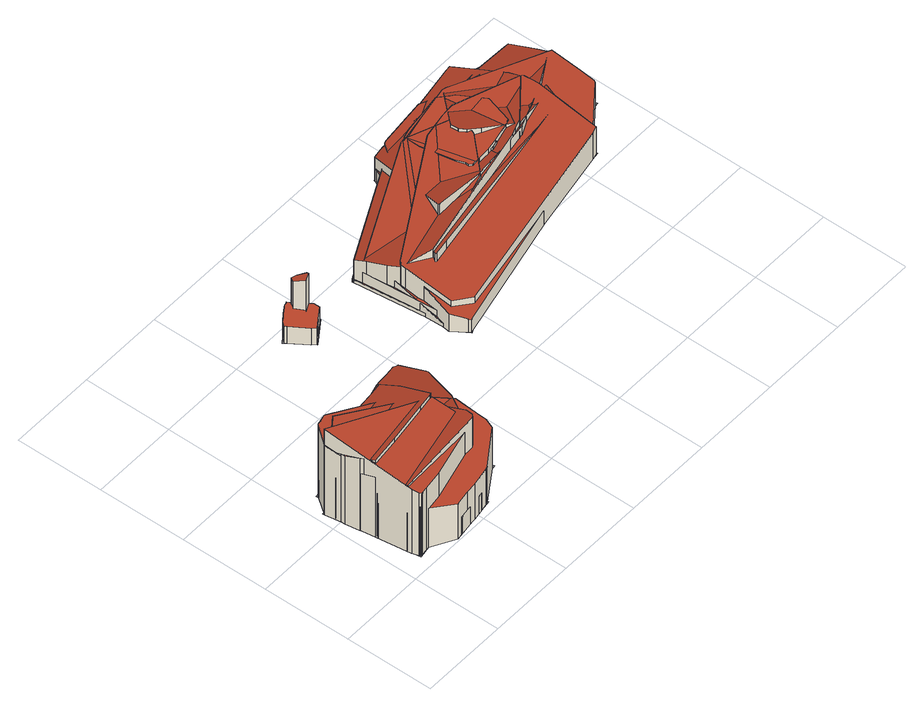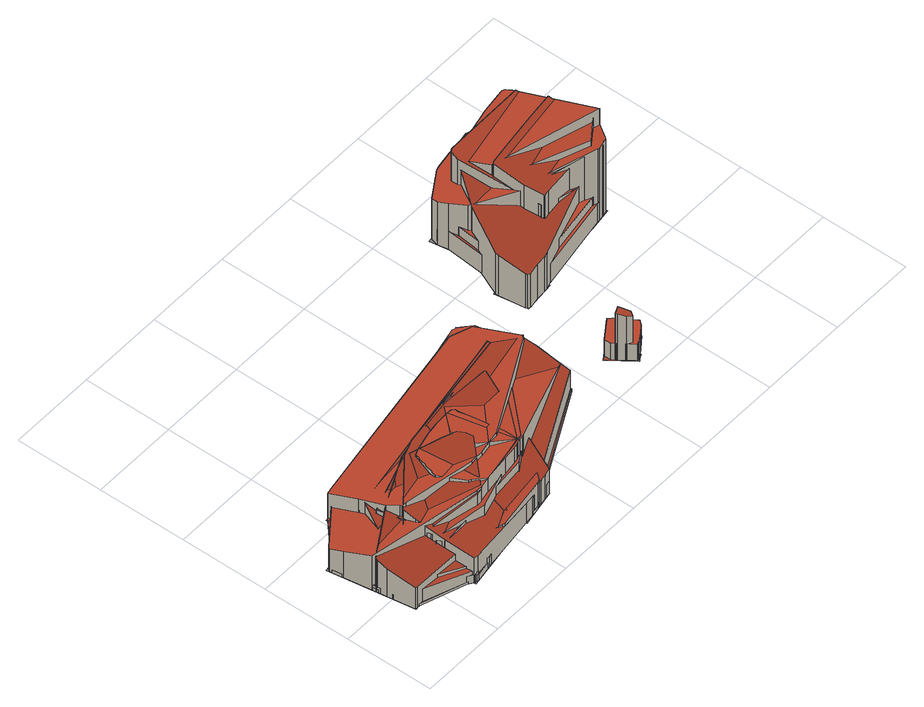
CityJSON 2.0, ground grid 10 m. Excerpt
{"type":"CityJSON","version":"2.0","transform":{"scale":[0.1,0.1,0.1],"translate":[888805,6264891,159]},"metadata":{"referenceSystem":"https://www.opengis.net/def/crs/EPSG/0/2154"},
"CityObjects":{
"building1":{"type":"Building","attributes":{"class":"Building"},"children":["building1-1"]},
"building1-1":{"type":"BuildingPart","parents":["building1"],"geometry":[{"type":"MultiSurface","lod":"2.2","boundaries":[[[0,1,2,3,4,5,6,7,8,9,10,11,12,13,14,15,16]],[[17,18,1,0]],[[18,19,2,1]],[[19,20,3,2]],[[20,21,4,3]],[[21,22,5,4]],[[22,23,6,5]],[[23,24,7,6]],[[24,25,8,7]],[[25,26,9,8]],[[26,27,10,9]],[[27,28,11,10]],[[28,29,12,11]],[[29,30,13,12]],[[30,31,14,13]],[[31,32,15,14]],[[32,33,16,15]],[[33,17,0,16]],[[34,35,36,37,38,39,40,41,42,43,44]],[[45,46,35,34]],[[46,47,36,35]],[[47,48,37,36]],[[48,49,38,37]],[[49,50,39,38]],[[50,51,40,39]],[[51,52,41,40]],[[52,53,42,41]],[[53,54,43,42]],[[54,55,44,43]],[[55,45,34,44]],[[56,57,58,59,60,61,62,63,64,65,66,67,68,69]],[[70,71,57,56]],[[71,72,58,57]],[[72,73,59,58]],[[73,74,60,59]],[[74,75,61,60]],[[75,76,62,61]],[[76,77,63,62]],[[77,78,64,63]],[[78,79,65,64]],[[79,80,66,65]],[[80,81,67,66]],[[81,82,68,67]],[[82,83,69,68]],[[83,70,56,69]],[[84,85,86,87,88,89,90,91,92,93,94,95,96,97,98,99]],[[100,101,85,84]],[[101,102,86,85]],[[102,103,87,86]],[[103,104,88,87]],[[104,105,89,88]],[[105,106,90,89]],[[106,107,91,90]],[[107,108,92,91]],[[108,109,93,92]],[[109,110,94,93]],[[110,111,95,94]],[[111,112,96,95]],[[112,113,97,96]],[[113,114,98,97]],[[114,115,99,98]],[[115,100,84,99]],[[116,117,118,119,120,121,122,123,124,125,126,127,128,129,130,131,132,133,134]],[[135,136,117,116]],[[136,137,118,117]],[[137,138,119,118]],[[138,139,120,119]],[[139,140,121,120]],[[140,141,122,121]],[[141,142,123,122]],[[142,143,124,123]],[[143,144,125,124]],[[144,145,126,125]],[[145,146,127,126]],[[146,147,128,127]],[[147,80,129,128]],[[80,148,130,129]],[[148,149,131,130]],[[149,150,132,131]],[[150,151,133,132]],[[151,152,134,133]],[[152,135,116,134]],[[153,154,155,156,157,158,159,160,161]],[[162,163,154,153]],[[163,164,155,154]],[[164,165,156,155]],[[165,166,157,156]],[[166,167,158,157]],[[167,168,159,158]],[[168,169,160,159]],[[169,170,161,160]],[[170,162,153,161]],[[171,172,173,174,175,176,177,178,179,180,181,182,183]],[[184,185,172,171]],[[185,186,173,172]],[[186,187,174,173]],[[187,188,175,174]],[[188,189,176,175]],[[189,145,177,176]],[[145,190,178,177]],[[190,191,179,178]],[[191,192,180,179]],[[192,193,181,180]],[[193,194,182,181]],[[194,195,183,182]],[[195,184,171,183]],[[196,197,198,199,200,201,202,203,204,205,206,207,208]],[[209,210,197,196]],[[210,211,198,197]],[[211,212,199,198]],[[212,213,200,199]],[[213,214,201,200]],[[214,215,202,201]],[[215,216,203,202]],[[216,217,204,203]],[[217,218,205,204]],[[218,219,206,205]],[[219,220,207,206]],[[220,221,208,207]],[[221,209,196,208]],[[222,223,224,225,226,227,228,229,230]],[[231,232,223,222]],[[232,48,224,223]],[[48,233,225,224]],[[233,234,226,225]],[[234,235,227,226]],[[235,236,228,227]],[[236,237,229,228]],[[237,238,230,229]],[[238,231,222,230]],[[239,240,241,242,243,244,245,246,247]],[[248,249,240,239]],[[249,232,241,240]],[[232,188,242,241]],[[188,250,243,242]],[[250,251,244,243]],[[251,252,245,244]],[[252,253,246,245]],[[253,254,247,246]],[[254,248,239,247]],[[255,256,257,258,259,260,261,262,263]],[[264,265,256,255]],[[265,266,257,256]],[[266,267,258,257]],[[267,268,259,258]],[[268,269,260,259]],[[269,270,261,260]],[[270,271,262,261]],[[271,152,263,262]],[[152,264,255,263]],[[272,273,274,275,276,277,278,279,280,281,282]],[[283,284,273,272]],[[284,285,274,273]],[[285,286,275,274]],[[286,287,276,275]],[[287,288,277,276]],[[288,289,278,277]],[[289,290,279,278]],[[290,291,280,279]],[[291,292,281,280]],[[292,293,282,281]],[[293,283,272,282]],[[294,295,296,297,298,299,300]],[[301,295,294]],[[301,302,296,295]],[[302,303,297,296]],[[303,304,298,297]],[[304,305,299,298]],[[305,306,300,299]],[[306,294,300]],[[307,308,309,310,311,312,313,314,315]],[[316,317,308,307]],[[317,318,309,308]],[[318,319,310,309]],[[319,320,311,310]],[[320,321,312,311]],[[321,322,313,312]],[[322,323,314,313]],[[323,324,315,314]],[[324,316,307,315]],[[325,326,327,328,329,330]],[[331,332,326,325]],[[332,333,327,326]],[[333,334,328,327]],[[334,335,329,328]],[[335,336,330,329]],[[336,331,325,330]],[[337,338,339,340,341,342,343,344]],[[345,346,338,337]],[[346,347,339,338]],[[347,348,340,339]],[[348,349,341,340]],[[349,350,342,341]],[[350,351,343,342]],[[351,352,344,343]],[[352,345,337,344]],[[353,354,355,356]],[[357,358,354,353]],[[358,359,355,354]],[[359,360,356,355]],[[360,357,353,356]],[[103,361,362,363,364,365,366,367,368,369,370,371,372,373,374,375]]],"semantics":{"surfaces":[{"type":"RoofSurface","rf_azimuth":98.83,"rf_slope":16.33},{"type":"WallSurface","on_footprint_edge":true},{"type":"RoofSurface","rf_azimuth":278.32,"rf_slope":16.91},{"type":"RoofSurface","rf_azimuth":87.35,"rf_slope":17.57},{"type":"RoofSurface","rf_azimuth":275.96,"rf_slope":19.28},{"type":"RoofSurface","rf_azimuth":228.22,"rf_slope":0.383},{"type":"RoofSurface","rf_azimuth":108.53,"rf_slope":13.27},{"type":"RoofSurface","rf_azimuth":205.49,"rf_slope":1.8},{"type":"RoofSurface","rf_azimuth":54.44,"rf_slope":13.81},{"type":"RoofSurface","rf_azimuth":182.4,"rf_slope":13.97},{"type":"RoofSurface","rf_azimuth":7.9,"rf_slope":16.53},{"type":"RoofSurface","rf_azimuth":284.53,"rf_slope":14.7},{"type":"RoofSurface","rf_azimuth":96.49,"rf_slope":18.06},{"type":"RoofSurface","rf_azimuth":72.55,"rf_slope":11.32},{"type":"RoofSurface","rf_azimuth":173.26,"rf_slope":18.97},{"type":"RoofSurface","rf_azimuth":293.65,"rf_slope":9.36},{"type":"RoofSurface","rf_azimuth":42.57,"rf_slope":14.1},{"type":"RoofSurface","rf_azimuth":341.47,"rf_slope":14.97},{"type":"GroundSurface"}],"values":[0,1,1,1,1,1,1,1,1,1,1,1,1,1,1,1,1,1,2,1,1,1,1,1,1,1,1,1,1,1,3,1,1,1,1,1,1,1,1,1,1,1,1,1,1,4,1,1,1,1,1,1,1,1,1,1,1,1,1,1,1,1,5,1,1,1,1,1,1,1,1,1,1,1,1,1,1,1,1,1,1,1,6,1,1,1,1,1,1,1,1,1,7,1,1,1,1,1,1,1,1,1,1,1,1,1,8,1,1,1,1,1,1,1,1,1,1,1,1,1,9,1,1,1,1,1,1,1,1,1,10,1,1,1,1,1,1,1,1,1,11,1,1,1,1,1,1,1,1,1,12,1,1,1,1,1,1,1,1,1,1,1,13,1,1,1,1,1,1,1,14,1,1,1,1,1,1,1,1,1,15,1,1,1,1,1,1,16,1,1,1,1,1,1,1,1,17,1,1,1,1,18]}}]},
"building2":{"type":"Building","attributes":{"class":"Building"},"children":["building2-1"]},
"building2-1":{"type":"BuildingPart","parents":["building2"],"geometry":[{"type":"MultiSurface","lod":"2.2","boundaries":[[[376,377,378,379,380,381,382,383,384,385,386,387,388]],[[389,390,377,376]],[[390,391,378,377]],[[391,392,379,378]],[[392,393,380,379]],[[393,394,381,380]],[[394,395,382,381]],[[395,396,383,382]],[[396,397,384,383]],[[397,398,385,384]],[[398,399,386,385]],[[399,400,387,386]],[[400,401,388,387]],[[401,389,376,388]],[[402,403,404,405,406,407,408,409]],[[410,411,403,402]],[[411,404,403]],[[412,407,406]],[[412,413,408,407]],[[413,414,409,408]],[[414,410,402,409]],[[415,416,417,418,419,420]],[[421,422,416,415]],[[422,423,417,416]],[[423,424,418,417]],[[424,425,419,418]],[[425,426,420,419]],[[426,421,415,420]],[[427,428,429,430]]],"semantics":{"surfaces":[{"type":"RoofSurface","rf_azimuth":324.91,"rf_slope":0.917},{"type":"WallSurface","on_footprint_edge":true},{"type":"RoofSurface","rf_azimuth":29.73,"rf_slope":3.75},{"type":"RoofSurface","rf_azimuth":116.29,"rf_slope":18},{"type":"GroundSurface"}],"values":[0,1,1,1,1,1,1,1,1,1,1,1,1,1,2,1,1,1,1,1,1,3,1,1,1,1,1,1,4]}}]},
"building3":{"type":"Building","attributes":{"class":"Building"},"children":["building3-1"]},
"building3-1":{"type":"BuildingPart","parents":["building3"],"geometry":[{"type":"MultiSurface","lod":"2.2","boundaries":[[[431,432,433,434,435,436,437,438,439,440,441,442,443,444,445,446]],[[447,448,432,431]],[[448,449,433,432]],[[449,450,434,433]],[[450,451,435,434]],[[451,452,436,435]],[[452,453,437,436]],[[453,454,438,437]],[[454,455,439,438]],[[455,456,440,439]],[[456,457,441,440]],[[457,458,442,441]],[[458,459,443,442]],[[459,460,444,443]],[[460,461,445,444]],[[461,462,446,445]],[[462,447,431,446]],[[463,464,465,466,467,468,469,470,471,472,473,474,475,476,477,478]],[[479,480,464,463]],[[480,481,465,464]],[[481,447,466,465]],[[447,482,467,466]],[[482,483,468,467]],[[483,484,469,468]],[[484,485,470,469]],[[485,486,471,470]],[[486,487,472,471]],[[487,488,473,472]],[[488,489,474,473]],[[489,490,475,474]],[[490,491,476,475]],[[491,492,477,476]],[[492,493,478,477]],[[493,479,463,478]],[[494,495,496,497,498,499,500,501,502,503,504,505,506]],[[507,508,495,494]],[[508,496,495]],[[508,509,497,496]],[[509,510,498,497]],[[510,511,499,498]],[[511,512,500,499]],[[512,513,501,500]],[[513,514,502,501]],[[514,515,503,502]],[[515,516,504,503]],[[516,517,505,504]],[[517,518,506,505]],[[518,507,494,506]],[[519,520,521,522,523,524,525,526,527,528,529,530,531,532,533,534]],[[535,536,520,519]],[[536,537,521,520]],[[537,538,522,521]],[[538,539,523,522]],[[539,540,524,523]],[[540,541,525,524]],[[541,542,526,525]],[[542,543,527,526]],[[543,544,528,527]],[[544,545,529,528]],[[545,546,530,529]],[[546,547,531,530]],[[547,548,532,531]],[[548,549,533,532]],[[549,550,534,533]],[[550,535,519,534]],[[551,552,553,554,555,556,557,558,559,560,561,562,563,564,565,566,567,568,569,570]],[[571,572,552,551]],[[572,573,553,552]],[[573,574,554,553]],[[574,575,555,554]],[[575,576,556,555]],[[576,577,557,556]],[[577,578,558,557]],[[578,579,559,558]],[[579,580,560,559]],[[580,581,561,560]],[[581,582,562,561]],[[582,583,563,562]],[[583,584,564,563]],[[584,585,565,564]],[[585,586,566,565]],[[586,587,567,566]],[[587,588,568,567]],[[588,589,569,568]],[[589,590,570,569]],[[590,571,551,570]],[[591,592,593,594,595,596,597,598,599,600,601]],[[602,603,592,591]],[[603,604,593,592]],[[604,452,594,593]],[[452,605,595,594]],[[605,606,596,595]],[[606,607,597,596]],[[607,608,598,597]],[[608,609,599,598]],[[609,610,600,599]],[[610,611,601,600]],[[611,602,591,601]],[[612,613,614,615,616,617,618,619,620,621,622]],[[623,624,613,612]],[[624,625,614,613]],[[625,626,615,614]],[[626,627,616,615]],[[627,628,617,616]],[[628,629,618,617]],[[629,630,619,618]],[[630,631,620,619]],[[631,632,621,620]],[[632,633,622,621]],[[633,623,612,622]],[[634,635,636,637,638,639,640,641,642,643,644,645,646]],[[647,648,635,634]],[[648,448,636,635]],[[448,649,637,636]],[[649,650,638,637]],[[650,651,639,638]],[[651,652,640,639]],[[652,653,641,640]],[[653,654,642,641]],[[654,655,643,642]],[[655,656,644,643]],[[656,657,645,644]],[[657,658,646,645]],[[658,647,634,646]],[[659,660,661,662,663,664,665,666,667,668,669,670,671]],[[672,673,660,659]],[[673,674,661,660]],[[674,675,662,661]],[[675,676,663,662]],[[676,677,664,663]],[[677,678,665,664]],[[678,679,666,665]],[[679,680,667,666]],[[680,681,668,667]],[[681,682,669,668]],[[682,683,670,669]],[[683,684,671,670]],[[684,672,659,671]],[[685,686,687,688,689,690,691,692,693,694]],[[695,696,686,685]],[[696,697,687,686]],[[697,698,688,687]],[[698,489,689,688]],[[489,699,690,689]],[[699,700,691,690]],[[700,701,692,691]],[[701,702,693,692]],[[702,703,694,693]],[[703,695,685,694]],[[704,705,706,707,708,709,710,711,712,713]],[[714,715,705,704]],[[715,716,706,705]],[[716,717,707,706]],[[717,718,708,707]],[[718,719,709,708]],[[719,720,710,709]],[[720,721,711,710]],[[721,722,712,711]],[[722,723,713,712]],[[723,714,704,713]],[[724,725,726,727,728,729,730,731]],[[732,733,725,724]],[[733,734,726,725]],[[734,735,727,726]],[[735,736,728,727]],[[736,737,729,728]],[[737,738,730,729]],[[738,739,731,730]],[[739,732,724,731]],[[740,741,742,743,744,745,746,747,748,749]],[[750,751,741,740]],[[751,752,742,741]],[[752,753,743,742]],[[753,754,744,743]],[[754,755,745,744]],[[755,756,746,745]],[[756,757,747,746]],[[757,758,748,747]],[[758,759,749,748]],[[759,750,740,749]],[[760,761,762,763,764,765,766,767,768]],[[769,770,761,760]],[[770,771,762,761]],[[771,772,763,762]],[[772,773,764,763]],[[773,774,765,764]],[[774,775,766,765]],[[775,776,767,766]],[[776,777,768,767]],[[777,769,760,768]],[[778,779,780,781,782,783,784,785]],[[786,787,779,778]],[[787,780,779]],[[788,781,780]],[[788,789,782,781]],[[789,488,783,782]],[[488,790,784,783]],[[790,791,785,784]],[[791,786,778,785]],[[792,793,794,795,796,797]],[[798,799,793,792]],[[799,800,794,793]],[[800,801,795,794]],[[801,802,796,795]],[[802,803,797,796]],[[803,798,792,797]],[[804,805,806,807,808,809,810,811,812,813,814,815,602,816,817,818,819,820,821,822,823,824,825,826,827,828,829]]],"semantics":{"surfaces":[{"type":"RoofSurface","rf_azimuth":274.36,"rf_slope":18.98},{"type":"WallSurface","on_footprint_edge":true},{"type":"RoofSurface","rf_azimuth":111.7,"rf_slope":20.03},{"type":"RoofSurface","rf_azimuth":281.02,"rf_slope":19.15},{"type":"RoofSurface","rf_azimuth":85.94,"rf_slope":17.86},{"type":"RoofSurface","rf_azimuth":120.3,"rf_slope":1.35},{"type":"RoofSurface","rf_azimuth":91.62,"rf_slope":0.511},{"type":"RoofSurface","rf_azimuth":10.33,"rf_slope":16.07},{"type":"RoofSurface","rf_azimuth":187.21,"rf_slope":14.89},{"type":"RoofSurface","rf_azimuth":112.72,"rf_slope":7.18},{"type":"RoofSurface","rf_azimuth":125.84,"rf_slope":1.92},{"type":"RoofSurface","rf_azimuth":294.93,"rf_slope":7.82},{"type":"RoofSurface","rf_azimuth":95.27,"rf_slope":16.1},{"type":"RoofSurface","rf_azimuth":330.28,"rf_slope":2.59},{"type":"RoofSurface","rf_azimuth":306.71,"rf_slope":6.42},{"type":"RoofSurface","rf_azimuth":282.96,"rf_slope":20.69},{"type":"RoofSurface","rf_azimuth":119.63,"rf_slope":16.92},{"type":"GroundSurface"}],"values":[0,1,1,1,1,1,1,1,1,1,1,1,1,1,1,1,1,2,1,1,1,1,1,1,1,1,1,1,1,1,1,1,1,1,3,1,1,1,1,1,1,1,1,1,1,1,1,1,4,1,1,1,1,1,1,1,1,1,1,1,1,1,1,1,1,5,1,1,1,1,1,1,1,1,1,1,1,1,1,1,1,1,1,1,1,1,6,1,1,1,1,1,1,1,1,1,1,1,7,1,1,1,1,1,1,1,1,1,1,1,8,1,1,1,1,1,1,1,1,1,1,1,1,1,9,1,1,1,1,1,1,1,1,1,1,1,1,1,10,1,1,1,1,1,1,1,1,1,1,11,1,1,1,1,1,1,1,1,1,1,12,1,1,1,1,1,1,1,1,13,1,1,1,1,1,1,1,1,1,1,14,1,1,1,1,1,1,1,1,1,15,1,1,1,1,1,1,1,1,16,1,1,1,1,1,1,17]}}]}
},
"vertices":[
[11,117,94],[12,101,99],[12,96,100],[15,80,105],[17,72,107],[19,64,110],[51,68,110],[98,75,110],[116,78,110],[118,79,110],[114,113,100],[108,132,94],[107,133,94],[101,132,93],[52,127,93],[27,123,93],[11,120,93],[11,117,6],[12,101,6],[12,96,6],[15,80,6],[17,72,6],[19,64,6],[51,68,6],[98,75,6],[116,78,6],[118,79,6],[114,113,6],[108,132,6],[107,133,6],[101,132,6],[52,127,6],[27,123,6],[11,120,6],[10,119,123],[23,24,94],[25,17,92],[27,15,91],[29,15,91],[35,16,91],[57,19,91],[114,33,93],[121,47,97],[123,51,98],[118,77,106],[10,119,6],[23,24,6],[25,17,6],[27,15,6],[29,15,6],[35,16,6],[57,19,6],[114,33,6],[121,47,6],[123,51,6],[118,77,6],[14,88,78],[22,42,92],[124,42,90],[149,78,79],[151,81,78],[171,126,63],[171,129,62],[167,159,53],[166,160,52],[163,162,52],[151,160,53],[139,159,53],[134,158,54],[17,119,68],[14,88,6],[22,42,6],[124,42,6],[149,78,6],[151,81,6],[171,126,6],[171,129,6],[167,159,6],[166,160,6],[163,162,6],[151,160,6],[139,159,6],[134,158,6],[17,119,6],[11,118,96],[13,100,90],[25,24,63],[65,2,54],[82,5,54],[94,6,54],[115,10,55],[119,11,55],[155,35,62],[157,44,65],[155,55,69],[151,76,77],[111,112,91],[38,139,103],[30,140,103],[24,136,102],[11,118,6],[13,100,6],[25,24,6],[65,2,6],[82,5,6],[94,6,6],[115,10,6],[119,11,6],[155,35,6],[157,44,6],[155,55,6],[151,76,6],[111,112,6],[38,139,6],[30,140,6],[24,136,6],[19,56,30],[21,49,30],[65,3,30],[73,3,30],[91,6,30],[106,8,30],[115,11,30],[118,13,30],[153,40,31],[154,43,31],[164,158,31],[164,161,31],[159,161,31],[151,160,31],[134,157,31],[40,141,31],[33,140,31],[26,138,30],[22,136,30],[19,56,6],[21,49,6],[65,3,6],[73,3,6],[91,6,6],[106,8,6],[115,11,6],[118,13,6],[153,40,6],[154,43,6],[164,158,6],[164,161,6],[159,161,6],[134,157,6],[40,141,6],[33,140,6],[26,138,6],[22,136,6],[12,99,80],[23,28,97],[123,33,103],[125,34,103],[126,35,103],[127,36,103],[129,45,101],[109,130,80],[12,120,75],[12,99,6],[23,28,6],[123,33,6],[125,34,6],[126,35,6],[127,36,6],[129,45,6],[109,130,6],[12,120,6],[13,103,40],[16,75,40],[22,32,39],[24,24,39],[26,17,39],[153,66,43],[164,158,45],[155,157,45],[137,154,44],[44,138,41],[42,138,41],[36,136,41],[26,126,40],[13,103,6],[16,75,6],[22,32,6],[24,24,6],[26,17,6],[153,66,6],[155,157,6],[137,154,6],[44,138,6],[42,138,6],[36,136,6],[26,126,6],[15,117,66],[16,91,71],[17,80,73],[18,72,74],[20,57,77],[22,40,80],[59,20,79],[126,37,66],[163,157,36],[158,157,37],[151,156,38],[143,155,40],[21,121,64],[15,117,6],[16,91,6],[17,80,6],[18,72,6],[20,57,6],[22,40,6],[59,20,6],[126,37,6],[163,157,6],[158,157,6],[151,156,6],[143,155,6],[21,121,6],[11,111,51],[25,21,53],[27,15,53],[124,38,78],[124,41,78],[124,45,78],[113,98,76],[106,129,74],[25,134,54],[11,111,6],[25,21,6],[124,38,6],[124,41,6],[124,45,6],[113,98,6],[106,129,6],[25,134,6],[12,107,65],[13,94,66],[25,21,65],[26,17,65],[80,125,45],[76,125,46],[54,122,52],[49,121,54],[29,117,60],[12,107,6],[13,94,6],[80,125,6],[76,125,6],[54,122,6],[49,121,6],[29,117,6],[9,118,101],[26,16,74],[119,36,73],[125,40,74],[111,108,92],[38,140,105],[36,141,105],[24,138,105],[22,136,105],[9,118,6],[26,16,6],[119,36,6],[125,40,6],[111,108,6],[38,140,6],[36,141,6],[24,138,6],[16,88,45],[18,60,54],[20,53,57],[59,21,69],[129,133,35],[117,132,35],[60,126,35],[36,122,35],[32,121,35],[27,120,35],[17,98,42],[16,88,6],[18,60,6],[20,53,6],[59,21,6],[129,133,6],[117,132,6],[60,126,6],[36,122,6],[32,121,6],[27,120,6],[17,98,6],[14,103,6],[18,71,12],[20,47,16],[22,34,19],[23,39,18],[22,92,8],[20,98,7],[18,71,6],[20,47,6],[22,34,6],[23,39,6],[22,92,6],[20,98,6],[10,115,52],[18,63,56],[23,29,60],[122,53,92],[111,113,86],[111,114,86],[109,123,85],[82,125,76],[66,123,70],[10,115,6],[18,63,6],[23,29,6],[122,53,6],[111,113,6],[111,114,6],[109,123,6],[82,125,6],[66,123,6],[13,114,109],[17,74,102],[19,63,101],[116,76,96],[115,90,98],[37,131,110],[13,114,6],[17,74,6],[19,63,6],[116,76,6],[115,90,6],[37,131,6],[11,110,89],[17,71,95],[19,66,95],[108,117,70],[104,129,69],[103,129,69],[86,126,72],[49,120,80],[11,110,6],[17,71,6],[19,66,6],[108,117,6],[104,129,6],[103,129,6],[86,126,6],[49,120,6],[11,113,77],[20,63,70],[102,129,55],[20,116,75],[11,113,6],[20,63,6],[102,129,6],[20,116,6],[120,10,6],[117,28,6],[159,35,6],[145,120,6],[172,124,6],[166,162,6],[130,158,6],[133,137,6],[53,126,6],[50,143,6],[22,139,6],[24,122,6],[9,120,6],[25,14,6],[63,20,6],
[141,276,48],[142,274,48],[155,255,48],[159,251,48],[168,257,48],[181,266,48],[181,273,48],[175,282,48],[166,294,48],[164,293,48],[162,293,48],[153,287,48],[145,281,48],[141,276,25],[142,274,25],[155,255,25],[159,251,25],[168,257,25],[181,266,25],[181,273,25],[175,282,25],[166,294,25],[164,293,25],[162,293,25],[153,287,25],[145,281,25],[158,292,26],[161,253,27],[185,268,25],[183,272,25],[180,276,25],[168,292,26],[164,294,26],[159,292,26],[158,292,25],[161,253,25],[168,292,25],[164,294,25],[159,292,25],[164,284,85],[170,273,89],[178,277,89],[178,279,89],[172,286,86],[167,289,84],[164,284,25],[170,273,25],[178,277,25],[178,279,25],[172,286,25],[167,289,25],[165,296,25],[139,277,25],[159,250,25],[186,269,25],
[248,223,80],[249,218,78],[256,168,61],[277,157,57],[503,200,65],[511,202,66],[507,236,78],[504,267,88],[499,280,93],[498,282,93],[494,283,94],[420,302,103],[404,301,102],[376,296,102],[251,226,81],[250,224,80],[248,223,29],[249,218,29],[256,168,29],[277,157,29],[503,200,29],[511,202,29],[507,236,29],[504,267,29],[499,280,29],[498,282,29],[494,283,29],[420,302,29],[404,301,29],[376,296,29],[251,226,29],[250,224,29],[240,273,59],[242,260,64],[245,237,72],[248,223,77],[279,209,86],[431,238,97],[439,241,97],[450,245,97],[499,284,90],[498,298,86],[492,329,74],[485,359,63],[480,359,62],[395,348,55],[383,346,54],[380,345,53],[240,273,29],[242,260,29],[245,237,29],[279,209,29],[431,238,29],[439,241,29],[450,245,29],[499,284,29],[498,298,29],[492,329,29],[485,359,29],[480,359,29],[395,348,29],[383,346,29],[380,345,29],[248,164,53],[258,149,48],[258,149,47],[261,147,46],[510,206,50],[559,243,59],[560,245,60],[558,260,65],[553,291,76],[440,325,95],[434,326,96],[360,312,96],[252,201,66],[248,164,29],[258,149,29],[261,147,29],[510,206,29],[559,243,29],[560,245,29],[558,260,29],[553,291,29],[440,325,29],[434,326,29],[360,312,29],[252,201,29],[318,235,97],[319,234,97],[373,231,96],[426,237,93],[449,241,92],[502,265,83],[550,293,73],[551,295,72],[552,295,72],[552,296,72],[551,307,68],[546,338,58],[544,338,58],[367,343,61],[360,342,61],[352,340,62],[318,235,29],[319,234,29],[373,231,29],[426,237,29],[449,241,29],[502,265,29],[550,293,29],[551,295,29],[552,295,29],[552,296,29],[551,307,29],[546,338,29],[544,338,29],[367,343,29],[360,342,29],[352,340,29],[365,297,96],[372,259,97],[375,249,98],[375,245,98],[378,242,98],[387,242,98],[401,243,98],[414,245,98],[438,251,98],[442,253,98],[443,253,98],[452,284,98],[436,312,97],[434,313,97],[422,324,97],[392,320,96],[377,318,96],[372,317,96],[369,316,96],[365,315,96],[365,297,29],[372,259,29],[375,249,29],[375,245,29],[378,242,29],[387,242,29],[401,243,29],[414,245,29],[438,251,29],[442,253,29],[443,253,29],[452,284,29],[436,312,29],[434,313,29],[422,324,29],[392,320,29],[377,318,29],[372,317,29],[369,316,29],[365,315,29],[239,274,33],[251,166,34],[273,157,34],[511,202,33],[560,248,33],[548,322,32],[546,336,32],[545,337,32],[542,338,32],[483,358,32],[374,345,32],[239,274,29],[251,166,29],[273,157,29],[560,248,29],[548,322,29],[546,336,29],[545,337,29],[542,338,29],[483,358,29],[374,345,29],[397,285,107],[398,277,107],[398,276,107],[402,269,107],[414,262,104],[449,244,95],[450,244,94],[507,258,78],[494,312,78],[441,327,93],[436,327,94],[397,285,29],[398,277,29],[398,276,29],[402,269,29],[414,262,29],[449,244,29],[450,244,29],[507,258,29],[494,312,29],[441,327,29],[436,327,29],[242,263,62],[243,256,62],[249,218,62],[251,208,62],[252,205,62],[373,229,95],[404,263,104],[405,266,105],[402,291,105],[365,313,96],[363,314,95],[359,314,94],[357,313,94],[242,263,29],[243,256,29],[251,208,29],[252,205,29],[373,229,29],[404,263,29],[405,266,29],[402,291,29],[365,313,29],[363,314,29],[359,314,29],[357,313,29],[242,270,42],[253,190,52],[256,177,54],[273,168,56],[318,170,58],[322,171,58],[454,195,61],[548,315,52],[546,335,50],[485,357,44],[460,357,43],[439,351,43],[358,324,42],[242,270,29],[253,190,29],[256,177,29],[273,168,29],[318,170,29],[322,171,29],[454,195,29],[548,315,29],[546,335,29],[485,357,29],[460,357,29],[439,351,29],[358,324,29],[250,162,38],[269,152,39],[507,224,42],[548,314,40],[485,359,38],[480,360,37],[439,353,37],[355,325,36],[261,270,36],[250,213,37],[250,162,29],[269,152,29],[507,224,29],[548,314,29],[480,360,29],[439,353,29],[355,325,29],[261,270,29],[250,213,29],[313,258,77],[376,208,67],[453,204,62],[507,237,63],[495,315,74],[493,319,74],[491,321,75],[490,323,75],[438,333,79],[361,309,81],[313,258,29],[376,208,29],[453,204,29],[507,237,29],[495,315,29],[493,319,29],[491,321,29],[490,323,29],[438,333,29],[361,309,29],[277,205,83],[278,204,84],[296,207,83],[506,243,78],[545,322,57],[546,326,56],[477,355,46],[353,341,46],[277,205,29],[278,204,29],[296,207,29],[506,243,29],[545,322,29],[546,326,29],[477,355,29],[353,341,29],[241,267,47],[251,167,45],[253,158,44],[294,168,43],[504,217,36],[557,257,35],[550,314,36],[484,360,40],[356,331,44],[244,270,47],[241,267,29],[251,167,29],[253,158,29],[294,168,29],[504,217,29],[557,257,29],[550,314,29],[484,360,29],[356,331,29],[244,270,29],[254,194,58],[376,191,50],[456,196,45],[505,228,45],[537,313,50],[434,351,61],[431,352,61],[373,344,64],[370,343,64],[254,194,29],[376,191,29],[456,196,29],[505,228,29],[537,313,29],[434,351,29],[431,352,29],[373,344,29],[370,343,29],[246,242,60],[249,165,31],[252,160,29],[269,170,31],[494,320,68],[492,329,71],[490,331,72],[374,322,78],[246,242,29],[249,165,29],[269,170,29],[494,320,29],[490,331,29],[374,322,29],[315,267,74],[409,243,95],[416,245,95],[452,283,91],[437,321,78],[366,293,75],[315,267,29],[409,243,29],[416,245,29],[452,283,29],[437,321,29],[366,293,29],[546,339,29],[490,330,29],[485,361,29],[428,352,29],[433,326,29],[400,321,29],[395,349,29],[352,341,29],[355,314,29],[361,278,29],[310,270,29],[307,287,29],[256,171,29],[248,165,29],[260,146,29],[279,158,29],[277,162,29],[325,170,29],[323,180,29],[379,189,29],[376,207,29],[450,218,29],[454,193,29],[512,201,29],[506,235,29],[561,242,29]
]}
